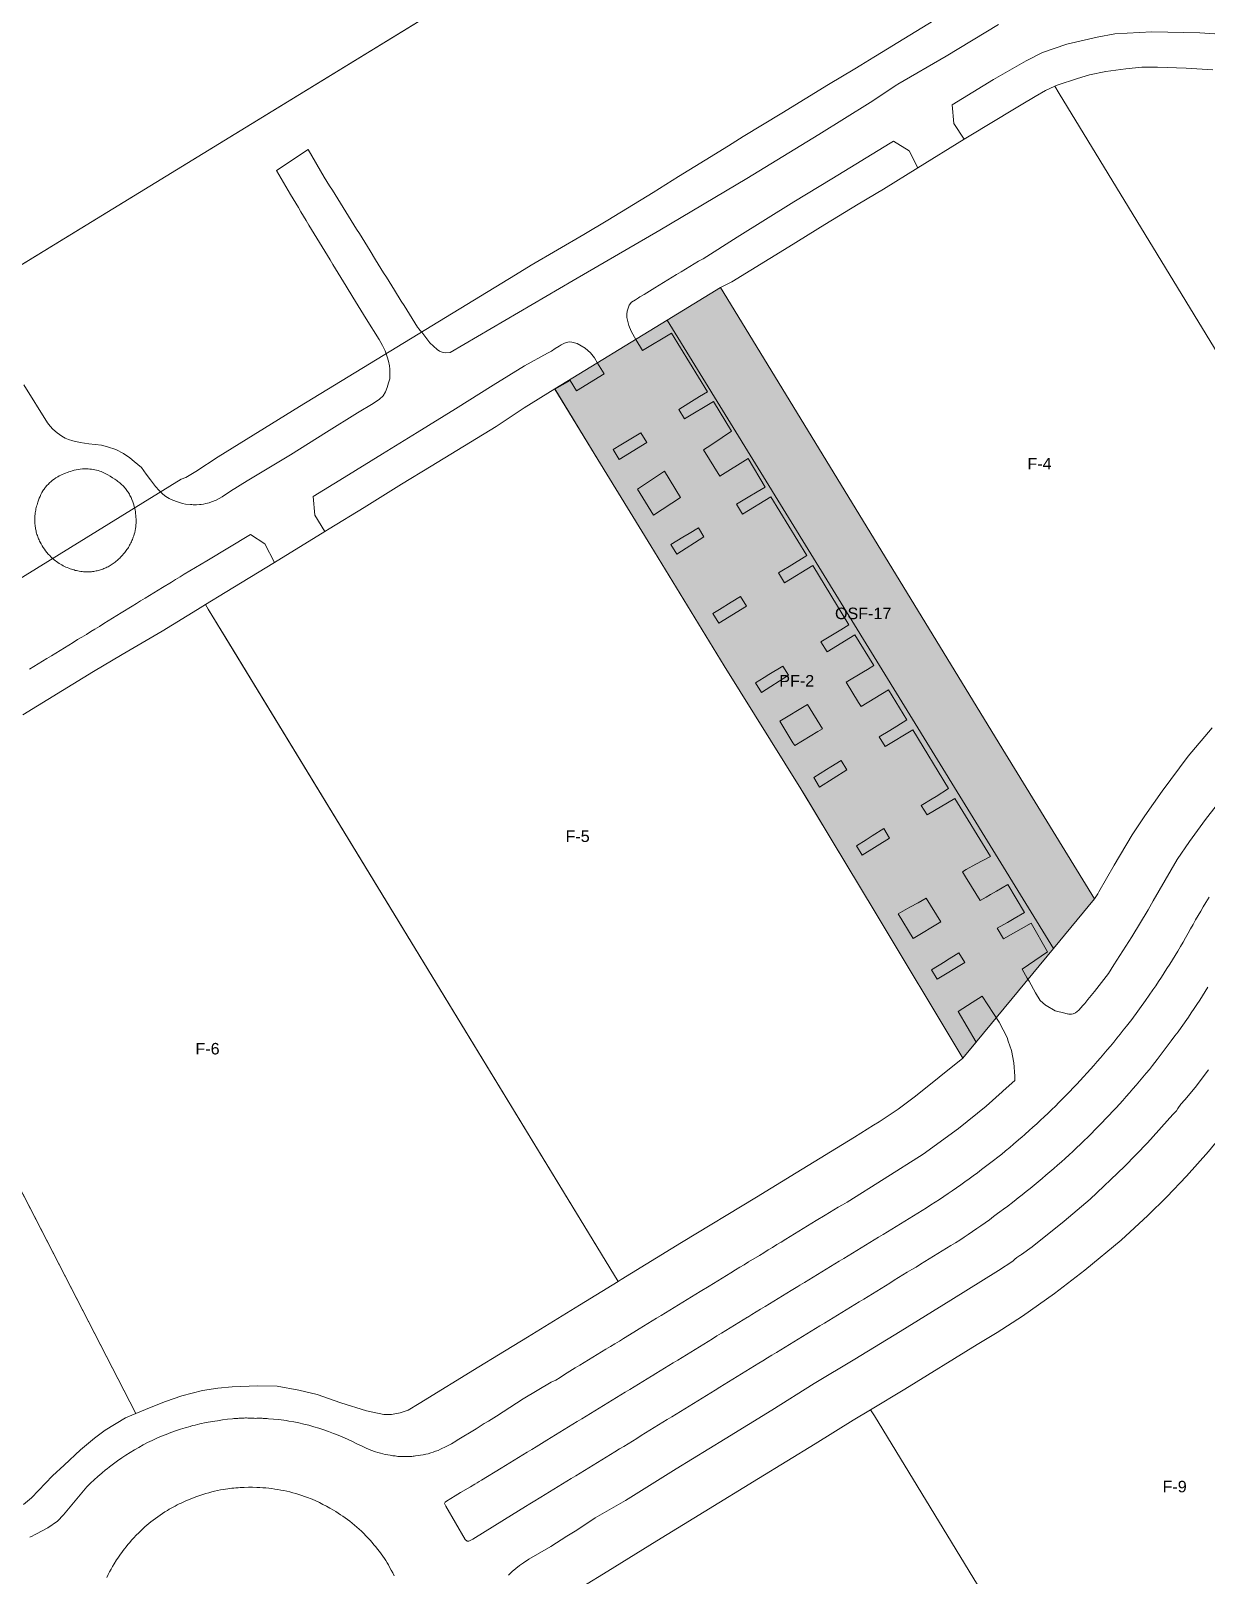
# Model space of a CAD drawing. Header units: metres. Extents: x 662613 to 666742, y 2728069 to 2732733.
# Drawn here: x 663590.2 to 663773.8, y 2729297.8 to 2729539.2 of the extents above; entities that cross this region are included whole.
import ezdxf
from ezdxf.enums import TextEntityAlignment as Align

# ---------------------------------------------------------------- set-up
doc = ezdxf.new("R2010")
doc.units = ezdxf.units.M
doc.header["$MEASUREMENT"] = 0
for name, color, linetype, lineweight in [('DQ_PLOT_ID', 252, 'Continuous', 18), ('Xref_DQ_MasterPlan_2024$0$DQ_PLOTS', 252, 'Continuous', 15), ('Xref_DQ_MasterPlan_2024$0$DQ_ROADS', 8, 'Continuous', 13)]:
    doc.layers.add(name, color=color, linetype=linetype, lineweight=lineweight)
doc.layers.add('Open area$0$INTENSIVE LANDSCAPING AND PLAZAS', color=7, linetype='Continuous', true_color=0xecf9e2)
doc.layers.add('Open area$0$PUBLIC PARKING', color=254, linetype='Continuous')
doc.styles.add('DQ_Plot_ID', font='arial.ttf')

# ---------------------------------------------------------------- blocks, each defined once
blk = doc.blocks.new('Xref_DQ_MasterPlan_2024$0$DQ_Roads_')
at = {"layer": 'Xref_DQ_MasterPlan_2024$0$DQ_ROADS'}
for points in [[(663589.0778, 2729483.8728), (663592.8094, 2729477.9561), (663593.227, 2729477.4172), (663593.6454, 2729476.9693), (663594.3028, 2729476.4119), (663595.0499, 2729475.8843), (663595.5479, 2729475.5758), (663596.1057, 2729475.3568), (663596.7731, 2729475.1179), (663597.8887, 2729474.8591), (663599.2357, 2729474.6791), (663600.2716, 2729474.5796), (663601.2478, 2729474.4502), (663602.1741, 2729474.2213), (663603.4626, 2729473.7604), (663604.6779, 2729473.1334), (663605.654, 2729472.4964), (663606.3617, 2729471.9265), (663607.4674, 2729470.951), (663608.2264, 2729469.9424), (663608.8739, 2729469.0466), (663609.6807, 2729467.9915), (663610.2604, 2729467.3609), (663610.8281, 2729466.7836), (663611.3063, 2729466.4452), (663611.7943, 2729466.1068), (663612.4119, 2729465.848), (663613.1291, 2729465.5793), (663613.8861, 2729465.3603), (663614.364, 2729465.2605), (663615.1627, 2729465.1882), (663615.3622, 2729465.1723), (663615.5611, 2729465.1491), (663615.7612, 2729465.1398), (663616.0102, 2729465.1314), (663616.0995, 2729465.1346), (663616.5389, 2729465.171), (663616.8269, 2729465.2027), (663617.1929, 2729465.2612), (663617.5431, 2729465.3489), (663618.0831, 2729465.4695), (663618.4452, 2729465.6092), (663619.1376, 2729465.8694), (663619.6267, 2729466.1424), (663620.0851, 2729466.404), (663621.4191, 2729467.2818), (663623.9909, 2729468.8618), (663630.7744, 2729472.9486), (663636.3856, 2729476.4722), (663641.2339, 2729479.5043), (663643.6937, 2729480.9487), (663644.6829, 2729481.6651), (663645.2284, 2729482.184), (663645.6095, 2729482.8007), (663645.8727, 2729483.4989), (663646.1091, 2729484.1814), (663646.2724, 2729484.8252), (663646.3084, 2729485.5178), (663646.2811, 2729486.3158), (663646.2539, 2729486.8599), (663646.0724, 2729487.6126), (663645.8995, 2729488.2594), (663645.5547, 2729489.2297), (663645.1281, 2729490.0277), (663644.6439, 2729490.9529), (663642.5786, 2729494.1913), (663642.1627, 2729494.8731), (663641.7489, 2729495.5579), (663641.3344, 2729496.2425), (663640.9215, 2729496.9259), (663640.5064, 2729497.6121), (663639.4794, 2729499.2987), (663638.6429, 2729500.6727), (663638.2289, 2729501.356), (663637.8131, 2729502.0403), (663637.3976, 2729502.7239), (663636.982, 2729503.4072), (663636.5656, 2729504.0911), (663636.1509, 2729504.7747), (663635.733, 2729505.4589), (663635.3196, 2729506.1415), (663634.9035, 2729506.8242), (663634.4855, 2729507.5094), (663634.0723, 2729508.191), (663633.657, 2729508.876), (663633.2414, 2729509.56), (663632.8252, 2729510.244), (663632.4122, 2729510.9261), (663632.0004, 2729511.6102), (663631.583, 2729512.2959), (663631.1645, 2729512.9808), (663630.7471, 2729513.6622), (663628.5788, 2729517.4209), (663633.5545, 2729520.6779), (663636.0411, 2729516.3676), (663636.4621, 2729515.6895), (663636.8866, 2729515.0091), (663637.3098, 2729514.3306), (663637.7327, 2729513.6512), (663638.1542, 2729512.9704), (663638.5762, 2729512.2917), (663638.9981, 2729511.6122), (663639.419, 2729510.9335), (663639.8429, 2729510.2548), (663640.2664, 2729509.5744), (663640.6899, 2729508.8952), (663641.1115, 2729508.217), (663641.5353, 2729507.5371), (663641.9581, 2729506.8567), (663642.3792, 2729506.1775), (663642.8007, 2729505.4981), (663643.2229, 2729504.8183), (663644.0674, 2729503.4573), (663644.4914, 2729502.7798), (663644.9105, 2729502.0996), (663645.3307, 2729501.419), (663645.7533, 2729500.7397), (663646.1766, 2729500.0608), (663646.5992, 2729499.3785), (663647.0396, 2729498.6715), (663648.0914, 2729496.9748), (663648.5141, 2729496.2943), (663648.937, 2729495.6134), (663649.36, 2729494.935), (663649.7822, 2729494.255), (663650.2013, 2729493.5752), (663650.6272, 2729492.8992), (663650.8657, 2729492.5784), (663650.9967, 2729492.4274), (663651.1278, 2729492.2765), (663651.1929, 2729492.2045), (663651.27, 2729492.1354), (663652.5645, 2729490.4669), (663653.6818, 2729489.4378), (663654.0365, 2729489.1684), (663654.48, 2729489.0115), (663655.0174, 2729488.8958), (663655.7135, 2729488.9584), (663674.9676, 2729500.1903), (663688.4592, 2729508.0577), (663702.0589, 2729516.1595), (663713.3044, 2729523.0262), (663721.338, 2729528.0374), (663725.5135, 2729530.8125), (663725.6751, 2729530.9003), (663725.6899, 2729530.9083), (663733.2186, 2729535.2673), (663741.4289, 2729540.2421)], [(663786.1096, 2729538.0358), (663772.876, 2729538.9286), (663765.3613, 2729539.0737), (663759.5789, 2729538.7681), (663756.8094, 2729538.2621), (663752.0658, 2729537.1382), (663748.2837, 2729535.8565), (663745.7337, 2729534.5353), (663740.6343, 2729531.6169), (663734.1668, 2729527.6417), (663734.4252, 2729524.7347), (663736.0187, 2729522.2732), (663728.8151, 2729517.8101), (663727.4208, 2729520.4552), (663724.9902, 2729521.9725), (663724.461, 2729521.6443), (663715.3827, 2729516.1075), (663709.4302, 2729512.5192), (663700.585, 2729506.9969), (663695.2315, 2729503.6097), (663694.5371, 2729503.2187), (663693.8472, 2729502.8136), (663693.1609, 2729502.4025), (663692.475, 2729501.9917), (663691.7933, 2729501.5752), (663691.1107, 2729501.1583), (663690.4282, 2729500.738), (663689.7475, 2729500.3188), (663689.0634, 2729499.9005), (663688.3846, 2729499.4827), (663687.7094, 2729499.0739), (663686.0177, 2729498.0355), (663685.3345, 2729497.6223), (663685.1704, 2729497.5109), (663685.0063, 2729497.3996), (663684.6608, 2729497.1996), (663684.0327, 2729496.8236), (663683.6858, 2729496.3359), (663683.396, 2729495.4208), (663683.3285, 2729494.9643), (663683.3194, 2729494.4233), (663683.6487, 2729493.1829), (663683.9848, 2729492.2573), (663684.5178, 2729491.3219), (663684.7519, 2729490.9561), (663685.7842, 2729489.2732), (663690.3258, 2729491.9762), (663695.9101, 2729482.809), (663694.7064, 2729482.0678), (663693.0193, 2729481.029), (663691.4385, 2729480.0556), (663692.3519, 2729478.5666), (663696.8494, 2729481.267), (663699.6724, 2729476.6326), (663698.2198, 2729475.6579), (663696.4472, 2729474.4684), (663695.327, 2729473.7167), (663697.8541, 2729469.597), (663702.2657, 2729472.3755), (663704.9211, 2729467.9074), (663703.671, 2729467.1557), (663702.2886, 2729466.3244), (663700.4671, 2729465.2291), (663701.4089, 2729463.6937), (663705.8234, 2729466.3892), (663711.4409, 2729457.1882), (663708.6769, 2729455.4955), (663707.7991, 2729454.9579), (663707.0422, 2729454.4943), (663707.9826, 2729452.9612), (663712.3748, 2729455.6551), (663718.0303, 2729446.3847), (663716.7696, 2729445.6106), (663715.7204, 2729444.9664), (663713.6682, 2729443.7063), (663714.616, 2729442.1612), (663718.9815, 2729444.8233), (663721.9242, 2729440.0001), (663720.9132, 2729439.3951), (663720.3293, 2729439.0457), (663717.5977, 2729437.4112), (663719.5129, 2729434.2391), (663719.9254, 2729433.6166), (663724.2415, 2729436.2225), (663727.0906, 2729431.5042), (663725.4954, 2729430.5313), (663724.4029, 2729429.8651), (663722.7666, 2729428.8672), (663723.7097, 2729427.3297), (663728.0329, 2729429.9573), (663733.6154, 2729420.775), (663731.6532, 2729419.5599), (663731.0467, 2729419.1843), (663729.3425, 2729418.1289), (663730.2512, 2729416.6476), (663734.5624, 2729419.2205), (663740.1522, 2729410.1803), (663737.869, 2729408.9542), (663736.3553, 2729408.1168), (663735.7818, 2729407.7676), (663736.2642, 2729406.9814), (663737.178, 2729405.4916), (663738.5232, 2729403.2987), (663739.4657, 2729403.8172), (663740.1722, 2729404.2071), (663741.1101, 2729404.7279), (663742.842, 2729405.7647), (663745.4866, 2729401.4232), (663743.8585, 2729400.4784), (663742.7873, 2729399.8567), (663741.1997, 2729398.9354), (663742.204, 2729397.2983), (663746.5116, 2729399.7406), (663749.0605, 2729395.2662), (663746.0816, 2729393.2117), (663745.1218, 2729392.5417), (663745.9105, 2729391.1486), (663746.1775, 2729390.6768), (663747.2081, 2729388.8565), (663747.9317, 2729387.6538), (663748.7619, 2729386.9039), (663748.8666, 2729386.8432), (663750.2467, 2729386.0422), (663751.7449, 2729385.6777), (663751.8494, 2729385.633), (663752.124, 2729385.5614), (663752.1913, 2729385.5512), (663752.3986, 2729385.5196), (663752.7866, 2729385.5137), (663753.0851, 2729385.5614), (663753.4194, 2729385.7106), (663753.9704, 2729386.1174), (663754.2837, 2729386.4881), (663754.5833, 2729386.8505), (663754.8936, 2729387.1906), (663755.365, 2729387.7874), (663755.6111, 2729388.0991), (663756.4303, 2729389.0436), (663758.5775, 2729391.8572), (663759.4408, 2729393.238), (663762.2616, 2729397.5882), (663764.7818, 2729401.836), (663765.5712, 2729403.2414), (663769.3306, 2729409.6985), (663771.2725, 2729412.4906), (663773.7471, 2729415.9268), (663777.0763, 2729420.1977)], [(663590.04, 2729303.7519), (663590.3941, 2729303.917), (663590.7493, 2729304.0925), (663591.0916, 2729304.2921), (663591.9733, 2729304.7504), (663592.8417, 2729305.2334), (663594.3816, 2729306.2322), (663595.3176, 2729307.2676), (663598.9608, 2729311.6033), (663599.5456, 2729312.1823), (663600.1116, 2729312.7201), (663600.6924, 2729313.2499), (663601.2823, 2729313.7642), (663601.881, 2729314.2671), (663602.1067, 2729314.4477), (663602.4903, 2729314.7547), (663603.1137, 2729315.2309), (663603.7477, 2729315.6896), (663604.3931, 2729316.1332), (663605.043, 2729316.5618), (663605.7062, 2729316.9818), (663606.3825, 2729317.392), (663607.0635, 2729317.7914), (663607.753, 2729318.1638), (663608.4501, 2729318.5343), (663609.162, 2729318.8743), (663609.8785, 2729319.2026), (663610.5978, 2729319.5162), (663611.3334, 2729319.8188), (663612.0671, 2729320.096), (663612.8152, 2729320.3629), (663613.5649, 2729320.616), (663614.3239, 2729320.854), (663615.0856, 2729321.0747), (663615.4645, 2729321.1909), (663615.8507, 2729321.2804), (663616.2356, 2729321.3768), (663616.6264, 2729321.4463), (663617.597, 2729321.6511), (663618.5729, 2729321.8287), (663618.9633, 2729321.908), (663619.3582, 2729321.9599), (663620.1457, 2729322.0703), (663620.9343, 2729322.1874), (663621.728, 2729322.2559), (663621.9255, 2729322.2894), (663622.1248, 2729322.309), (663622.325, 2729322.315), (663622.5251, 2729322.307), (663622.7229, 2729322.3372), (663622.9222, 2729322.3535), (663623.1223, 2729322.356), (663623.322, 2729322.3446), (663623.5208, 2729322.3706), (663623.7208, 2729322.3826), (663623.9212, 2729322.3809), (663624.121, 2729322.3652), (663624.3202, 2729322.3421), (663624.5205, 2729322.3329), (663624.721, 2729322.3375), (663624.9207, 2729322.356), (663625.1201, 2729322.3349), (663625.3204, 2729322.3277), (663625.5208, 2729322.3343), (663625.7203, 2729322.3549), (663625.9208, 2729322.3669), (663626.1217, 2729322.3649), (663626.3219, 2729322.349), (663626.5206, 2729322.3192), (663626.7213, 2729322.3265), (663626.9221, 2729322.3198), (663627.1219, 2729322.2992), (663627.3198, 2729322.2648), (663628.1166, 2729322.1967), (663628.9144, 2729322.1211), (663629.3146, 2729322.0881), (663629.7115, 2729322.0272), (663630.1107, 2729321.9815), (663630.5058, 2729321.9082), (663631.2971, 2729321.7718), (663632.0835, 2729321.6135), (663632.867, 2729321.4372), (663633.6468, 2729321.2408), (663634.4211, 2729321.0169), (663635.1918, 2729320.7777), (663635.956, 2729320.5288), (663636.7145, 2729320.259), (663637.4754, 2729319.9815), (663638.2194, 2729319.6931), (663638.9647, 2729319.3798), (663639.7042, 2729319.0492), (663640.4377, 2729318.7104), (663641.157, 2729318.3517), (663641.8868, 2729318.0054), (663642.6093, 2729317.6643), (663643.3342, 2729317.3525), (663644.0606, 2729317.086), (663644.4358, 2729316.9645), (663644.8185, 2729316.8691), (663645.1967, 2729316.7676), (663645.5809, 2729316.6927), (663645.9617, 2729316.607), (663646.3475, 2729316.548), (663646.7386, 2729316.4811), (663647.1333, 2729316.4411), (663647.3296, 2729316.4056), (663647.5279, 2729316.3838), (663647.7272, 2729316.3758), (663647.9266, 2729316.3816), (663648.1241, 2729316.3548), (663648.323, 2729316.3419), (663648.5223, 2729316.3427), (663648.7211, 2729316.3573), (663648.9207, 2729316.3441), (663649.1207, 2729316.3448), (663649.3202, 2729316.3592), (663649.5182, 2729316.3876), (663649.7198, 2729316.3825), (663649.9213, 2729316.3915), (663650.1218, 2729316.4141), (663650.3201, 2729316.4506), (663650.7183, 2729316.4933), (663651.1126, 2729316.5635), (663651.5107, 2729316.6256), (663651.9035, 2729316.7151), (663652.2976, 2729316.8032), (663652.6846, 2729316.9184), (663653.0749, 2729317.0366), (663653.4562, 2729317.1815), (663653.8358, 2729317.3223), (663654.2046, 2729317.4891), (663655.0714, 2729317.9092), (663655.9256, 2729318.3545), (663656.6286, 2729318.7765), (663656.7935, 2729318.8945), (663659.7841, 2729320.7087), (663660.4152, 2729321.1054), (663661.0245, 2729321.5335), (663661.7107, 2729321.876), (663662.9642, 2729322.682), (663667.1314, 2729325.3816), (663671.5153, 2729327.9716), (663672.2248, 2729328.2968), (663672.9209, 2729328.7107), (663673.6009, 2729329.1777), (663675.2591, 2729330.2344), (663675.976, 2729330.638), (663676.6377, 2729331.0753), (663677.3148, 2729331.4788), (663678.003, 2729331.8969), (663679.3953, 2729332.7175), (663680.0596, 2729333.1405), (663680.7563, 2729333.5589), (663681.4285, 2729333.9812), (663682.1584, 2729334.4035), (663682.8086, 2729334.8261), (663684.4277, 2729335.8076), (663685.2537, 2729336.3344), (663685.9175, 2729336.7253), (663686.6037, 2729337.1511), (663687.2994, 2729337.5576), (663687.9794, 2729338.0005), (663688.6819, 2729338.4052), (663689.3486, 2729338.8249), (663690.0245, 2729339.2585), (663691.4131, 2729340.0759), (663692.0984, 2729340.4939), (663692.7622, 2729340.9267), (663693.4489, 2729341.3442), (663694.1258, 2729341.76), (663694.8094, 2729342.1797), (663696.1797, 2729343.0024), (663696.8668, 2729343.4295), (663697.5507, 2729343.835), (663698.2307, 2729344.2628), (663698.914, 2729344.679), (663699.6029, 2729345.0975), (663700.2874, 2729345.5187), (663700.9715, 2729345.9397), (663701.6511, 2729346.3471), (663702.3456, 2729346.7845), (663704.0575, 2729347.8094), (663704.7318, 2729348.225), (663705.4188, 2729348.6528), (663706.0968, 2729349.057), (663706.7831, 2729349.4869), (663707.4554, 2729349.8901), (663708.1534, 2729350.3295), (663708.8301, 2729350.7316), (663709.5082, 2729351.1579), (663710.1992, 2729351.5633), (663710.8921, 2729351.9841), (663711.5649, 2729352.3998), (663712.2488, 2729352.831), (663712.9298, 2729353.2293), (663714.2941, 2729354.0689), (663714.991, 2729354.4874), (663715.6753, 2729354.9), (663716.3623, 2729355.3263), (663717.0449, 2729355.7268), (663717.733, 2729356.1446), (663723.5594, 2729359.7859), (663729.6287, 2729363.6277), (663735.1743, 2729367.6151), (663739.4765, 2729371.1359), (663741.9695, 2729373.3757), (663742.1322, 2729373.5196), (663743.9803, 2729375.1549), (663743.9721, 2729375.8392), (663743.7857, 2729377.9057), (663743.4394, 2729379.8198), (663742.9306, 2729381.3104), (663742.7373, 2729381.8767), (663741.5281, 2729384.2493), (663738.8272, 2729388.3163), (663737.3028, 2729387.352), (663735.0768, 2729385.9439), (663737.9385, 2729381.1309), (663735.8436, 2729378.6351), (663722.15, 2729401.4416), (663710.529, 2729420.7574), (663698.5254, 2729439.9755), (663687.0828, 2729458.7203), (663678.7907, 2729472.2224), (663672.0879, 2729483.2351), (663674.4775, 2729484.5843), (663675.4652, 2729482.974), (663679.7628, 2729485.6102), (663678.7539, 2729487.2548), (663678.2617, 2729488.1246), (663677.6389, 2729488.892), (663676.8171, 2729489.633), (663675.5571, 2729490.3542), (663675.1618, 2729490.4678), (663674.7327, 2729490.5706), (663674.428, 2729490.5923), (663674.1061, 2729490.5557), (663673.9258, 2729490.5139), (663673.7522, 2729490.4651), (663673.5718, 2729490.3885), (663673.3978, 2729490.3073), (663673.0841, 2729490.1361), (663672.7326, 2729489.9346), (663672.1309, 2729489.5666), (663671.5561, 2729489.1363), (663670.9177, 2729488.8325), (663667.3171, 2729486.848), (663662.4598, 2729483.8143), (663656.5477, 2729480.1465), (663650.579, 2729476.4576), (663645.1234, 2729473.1015), (663639.1459, 2729469.4156), (663634.3264, 2729466.4228), (663634.5612, 2729463.5354), (663636.1607, 2729460.9667), (663628.2815, 2729456.1294), (663626.7688, 2729459.0384), (663624.5314, 2729460.4886), (663617.7157, 2729456.3855), (663614.1645, 2729454.3011), (663613.5118, 2729453.9006), (663612.8163, 2729453.4604), (663612.1703, 2729453.0538), (663610.7889, 2729452.1913), (663610.1001, 2729451.786), (663609.4114, 2729451.3739), (663608.0451, 2729450.532), (663607.3578, 2729450.1291), (663606.6924, 2729449.7021), (663606.0192, 2729449.2822), (663604.3259, 2729448.2565), (663602.9565, 2729447.4262), (663602.2701, 2729446.9941), (663601.6159, 2729446.5964), (663600.921, 2729446.1381), (663600.2225, 2729445.7114), (663599.5499, 2729445.3146), (663598.8775, 2729444.8847), (663598.1757, 2729444.4514), (663597.5019, 2729444.0593), (663596.8118, 2729443.6263), (663596.1404, 2729443.2199), (663595.4555, 2729442.795), (663594.7775, 2729442.3739), (663594.0803, 2729441.9497), (663593.4037, 2729441.5462), (663592.7122, 2729441.1289), (663592.0266, 2729440.713), (663591.3647, 2729440.2861), (663589.9925, 2729439.4304)], [(663774.336, 2729403.8231), (663773.818, 2729402.9841), (663773.4039, 2729402.3005), (663772.9996, 2729401.616), (663772.6001, 2729400.9303), (663772.2079, 2729400.2407), (663771.8139, 2729399.5462), (663771.4245, 2729398.8518), (663771.0358, 2729398.1558), (663770.643, 2729397.4583), (663770.2419, 2729396.7625), (663769.8325, 2729396.0673), (663769.4194, 2729395.3785), (663769.0047, 2729394.6931), (663768.5812, 2729394.0085), (663768.1534, 2729393.327), (663767.7252, 2729392.6508), (663767.2902, 2729391.9744), (663766.8526, 2729391.2992), (663766.4072, 2729390.6299), (663765.9644, 2729389.9641), (663765.5128, 2729389.2968), (663764.3906, 2729387.6427), (663762.2524, 2729384.7013), (663761.3813, 2729383.6133), (663760.8926, 2729382.9838), (663760.4009, 2729382.3639), (663759.9076, 2729381.7406), (663759.4031, 2729381.1275), (663758.898, 2729380.5165), (663758.385, 2729379.9096), (663757.869, 2729379.3035), (663757.3494, 2729378.7007), (663756.8267, 2729378.1037), (663756.2985, 2729377.5058), (663755.7692, 2729376.9118), (663755.241, 2729376.3233), (663754.7055, 2729375.7368), (663754.1643, 2729375.1547), (663753.6218, 2729374.5689), (663753.0731, 2729373.9963), (663752.5263, 2729373.4192), (663751.9727, 2729372.8533), (663751.4155, 2729372.2815), (663750.8545, 2729371.7191), (663750.2904, 2729371.15), (663749.7175, 2729370.5838), (663749.1475, 2729370.0293), (663748.5637, 2729369.4668), (663747.9742, 2729368.9227), (663747.3785, 2729368.381), (663746.7859, 2729367.8436), (663746.1863, 2729367.3103), (663745.5786, 2729366.7708), (663744.9769, 2729366.2409), (663744.9047, 2729366.179), (663743.7631, 2729365.1994), (663743.1524, 2729364.6892), (663742.525, 2729364.1624), (663742.4727, 2729364.1184), (663741.9079, 2729363.6437), (663741.2811, 2729363.1551), (663740.6462, 2729362.6598), (663740.0069, 2729362.1662), (663739.3709, 2729361.6828), (663738.7311, 2729361.2059), (663738.0984, 2729360.7309), (663737.4578, 2729360.2436), (663736.8085, 2729359.7702), (663736.1564, 2729359.2973), (663735.5049, 2729358.8329), (663734.8446, 2729358.3682), (663734.1893, 2729357.9104), (663733.5193, 2729357.473), (663732.8609, 2729357.0021), (663732.1899, 2729356.5572), (663730.8461, 2729355.6893), (663730.1715, 2729355.2538), (663729.4953, 2729354.8216), (663728.8162, 2729354.3952), (663728.1322, 2729353.9736), (663727.4543, 2729353.5496), (663726.7718, 2729353.1336), (663726.09, 2729352.7147), (663725.4067, 2729352.299), (663724.7251, 2729351.8829), (663724.0408, 2729351.4654), (663723.3576, 2729351.0516), (663722.6741, 2729350.6347), (663721.9919, 2729350.2195), (663721.3052, 2729349.8005), (663720.627, 2729349.3864), (663719.9449, 2729348.9648), (663719.2616, 2729348.5497), (663718.5804, 2729348.1292), (663717.8977, 2729347.7111), (663717.2113, 2729347.2903), (663716.53, 2729346.8793), (663715.8428, 2729346.4629), (663715.1639, 2729346.0456), (663713.7973, 2729345.2143), (663713.1135, 2729344.7962), (663712.4319, 2729344.3794), (663711.7501, 2729343.9624), (663711.0686, 2729343.5469), (663710.3842, 2729343.1272), (663710.0578, 2729342.9264), (663709.0225, 2729342.2896), (663708.3382, 2729341.8711), (663707.6534, 2729341.4523), (663706.9702, 2729341.0371), (663706.2866, 2729340.6244), (663705.6049, 2729340.2088), (663704.9222, 2729339.7947), (663704.2361, 2729339.3768), (663703.5538, 2729338.9613), (663702.8706, 2729338.5441), (663702.256, 2729338.1692), (663702.1873, 2729338.1273), (663701.5086, 2729337.7123), (663700.8228, 2729337.2947), (663700.1411, 2729336.8749), (663699.4601, 2729336.4568), (663698.7786, 2729336.0398), (663698.0951, 2729335.62), (663697.4149, 2729335.2006), (663696.7313, 2729334.7816), (663696.0539, 2729334.3644), (663695.3668, 2729333.9451), (663694.6858, 2729333.5292), (663694.0034, 2729333.109), (663693.3203, 2729332.6928), (663692.6401, 2729332.2737), (663691.9573, 2729331.858), (663691.2755, 2729331.4398), (663690.5923, 2729331.0216), (663689.9111, 2729330.6048), (663689.2307, 2729330.1848), (663688.5494, 2729329.7664), (663687.8672, 2729329.3473), (663687.2931, 2729328.9966), (663687.1822, 2729328.9288), (663686.5012, 2729328.5124), (663685.8176, 2729328.094), (663685.1329, 2729327.6762), (663684.4545, 2729327.2584), (663683.7732, 2729326.8436), (663683.0897, 2729326.4229), (663682.4085, 2729326.0025), (663681.7272, 2729325.5838), (663681.0442, 2729325.1674), (663680.3634, 2729324.7517), (663679.6807, 2729324.3318), (663678.9996, 2729323.914), (663678.3181, 2729323.4961), (663677.637, 2729323.0784), (663676.9536, 2729322.6582), (663676.2724, 2729322.2387), (663675.5926, 2729321.8224), (663674.9076, 2729321.4024), (663674.2291, 2729320.984), (663673.549, 2729320.5651), (663672.8653, 2729320.1463), (663672.1848, 2729319.7267), (663671.5028, 2729319.3097), (663670.821, 2729318.8914), (663669.9813, 2729318.375), (663669.1427, 2729317.8598), (663668.4619, 2729317.4432), (663667.7803, 2729317.0252), (663667.0997, 2729316.6129), (663666.4157, 2729316.1967), (663665.7299, 2729315.7779), (663665.05, 2729315.3674), (663664.3635, 2729314.9543), (663663.6787, 2729314.549), (663660.6011, 2729312.6768), (663660.261, 2729312.4675), (663659.9185, 2729312.2587), (663659.576, 2729312.05), (663658.8894, 2729311.6374), (663657.3631, 2729310.7115), (663656.512, 2729310.1969), (663655.8282, 2729309.7813), (663655.1474, 2729309.3663), (663654.9367, 2729309.2071), (663654.8587, 2729309.0157), (663655.0268, 2729308.5901), (663658.0715, 2729303.3971), (663658.4035, 2729303.1176), (663658.6155, 2729303.111), (663659.2506, 2729303.4626), (663664.2225, 2729306.5177), (663667.4963, 2729308.5473), (663668.1802, 2729308.9696), (663668.6779, 2729309.2768), (663669.876, 2729310.0161), (663670.5559, 2729310.4337), (663671.239, 2729310.8491), (663671.9212, 2729311.2704), (663672.604, 2729311.6889), (663673.2881, 2729312.103), (663673.9675, 2729312.5142), (663674.6509, 2729312.9319), (663675.3342, 2729313.35), (663676.0195, 2729313.7682), (663676.6997, 2729314.1817), (663677.3808, 2729314.5986), (663678.0633, 2729315.0157), (663678.7458, 2729315.439), (663679.427, 2729315.8577), (663680.1104, 2729316.2751), (663680.7887, 2729316.697), (663681.4731, 2729317.1149), (663682.1571, 2729317.5365), (663682.8342, 2729317.9497), (663683.5183, 2729318.3665), (663684.2014, 2729318.7826), (663684.8828, 2729319.2016), (663685.5685, 2729319.6227), (663686.2463, 2729320.0417), (663686.9176, 2729320.4552), (663687.6141, 2729320.8836), (663688.2947, 2729321.3019), (663688.9736, 2729321.7206), (663689.6547, 2729322.1443), (663690.3362, 2729322.5632), (663691.0221, 2729322.9782), (663691.701, 2729323.3921), (663692.375, 2729323.8128), (663693.0684, 2729324.243), (663693.7436, 2729324.6621), (663694.4185, 2729325.0811), (663695.1064, 2729325.4999), (663695.786, 2729325.9171), (663696.4654, 2729326.3315), (663697.1484, 2729326.754), (663697.8351, 2729327.1752), (663698.5159, 2729327.5966), (663699.1911, 2729328.0152), (663699.8751, 2729328.4339), (663700.5586, 2729328.8528), (663701.2378, 2729329.2696), (663701.9209, 2729329.6885), (663702.6037, 2729330.1086), (663703.2825, 2729330.5257), (663703.9639, 2729330.9442), (663704.5929, 2729331.3307), (663705.3265, 2729331.7807), (663706.0079, 2729332.2002), (663706.6918, 2729332.6191), (663707.3736, 2729333.0377), (663708.0546, 2729333.4535), (663708.7394, 2729333.8685), (663709.4142, 2729334.287), (663710.1009, 2729334.7091), (663710.783, 2729335.1294), (663711.465, 2729335.5492), (663712.1461, 2729335.9645), (663712.8282, 2729336.3798), (663713.5118, 2729336.7976), (663714.1917, 2729337.2166), (663714.8728, 2729337.6365), (663715.5605, 2729338.0542), (663716.2395, 2729338.4662), (663716.9226, 2729338.883), (663717.6066, 2729339.302), (663718.9717, 2729340.1379), (663719.6583, 2729340.5516), (663720.3361, 2729340.9721), (663721.0204, 2729341.3844), (663721.7024, 2729341.8026), (663722.3814, 2729342.2271), (663723.0667, 2729342.6451), (663723.7468, 2729343.0666), (663724.4362, 2729343.4784), (663725.1108, 2729343.9017), (663725.7901, 2729344.3182), (663726.4755, 2729344.7382), (663727.1565, 2729345.1556), (663727.8402, 2729345.5736), (663728.5214, 2729345.9849), (663729.2059, 2729346.4061), (663729.8887, 2729346.8232), (663730.5696, 2729347.2403), (663731.248, 2729347.6667), (663731.9366, 2729348.0779), (663732.6137, 2729348.4948), (663733.2986, 2729348.9088), (663733.9793, 2729349.3288), (663734.663, 2729349.7539), (663735.3416, 2729350.1837), (663736.0171, 2729350.63), (663736.6809, 2729351.0776), (663737.3466, 2729351.5347), (663738.0079, 2729351.9857), (663738.6693, 2729352.4402), (663739.3246, 2729352.9026), (663739.9825, 2729353.3753), (663740.6222, 2729353.8544), (663741.274, 2729354.3355), (663742.5664, 2729355.2948), (663742.6439, 2729355.3535), (663743.8295, 2729356.2748), (663744.4703, 2729356.774), (663745.0956, 2729357.2693), (663745.7226, 2729357.7686), (663746.347, 2729358.2719), (663746.9744, 2729358.7778), (663747.5916, 2729359.2912), (663748.2065, 2729359.8101), (663748.8198, 2729360.3302), (663749.4317, 2729360.8526), (663750.0402, 2729361.3721), (663750.6432, 2729361.9031), (663751.2534, 2729362.4339), (663751.843, 2729362.9727), (663752.4444, 2729363.5255), (663753.034, 2729364.0646), (663753.6163, 2729364.6073), (663754.2072, 2729365.1713), (663754.781, 2729365.7429), (663755.3493, 2729366.2973), (663755.9164, 2729366.8578), (663756.4836, 2729367.4219), (663757.0477, 2729367.9835), (663757.5992, 2729368.5553), (663758.1425, 2729369.1239), (663758.6932, 2729369.6978), (663759.2331, 2729370.2801), (663759.78, 2729370.8586), (663760.3242, 2729371.4424), (663760.855, 2729372.0278), (663761.3774, 2729372.6207), (663761.8945, 2729373.2191), (663762.4074, 2729373.8186), (663762.9292, 2729374.4262), (663763.441, 2729375.0405), (663763.9606, 2729375.6491), (663764.4801, 2729376.2657), (663764.9862, 2729376.8796), (663765.4805, 2729377.501), (663766.1989, 2729378.437), (663768.3856, 2729381.3375), (663768.3977, 2729381.3232), (663768.984, 2729382.1072), (663769.4552, 2729382.7524), (663769.9269, 2729383.4226), (663771.069, 2729385.052), (663771.5202, 2729385.7094), (663771.9759, 2729386.3702), (663772.4187, 2729387.0337), (663772.8545, 2729387.6981), (663773.2835, 2729388.3674), (663773.7098, 2729389.0345), (663774.1316, 2729389.7101)], [(663774.2098, 2729376.8214), (663772.1452, 2729374.0335), (663770.5289, 2729372.1158), (663769.9064, 2729371.4255), (663769.4335, 2729370.741), (663769.2207, 2729370.3839), (663768.6253, 2729369.8014), (663764.6631, 2729365.4006), (663761.0959, 2729361.695), (663755.7049, 2729356.5958), (663751.6629, 2729353.1332), (663746.653, 2729349.1322), (663745.0196, 2729347.9258), (663744.8646, 2729347.8476), (663744.7154, 2729347.7589), (663744.5727, 2729347.66), (663744.2527, 2729347.4475), (663743.9483, 2729347.2133), (663743.6373, 2729346.9036), (663741.4281, 2729345.4574), (663733.9479, 2729340.7899), (663726.0277, 2729335.8838), (663718.9788, 2729331.5605), (663712.6235, 2729327.766), (663706.0077, 2729323.6168), (663698.7194, 2729319.1454), (663691.0193, 2729314.4208), (663683.0964, 2729309.4827), (663678.3951, 2729306.7608), (663675.5017, 2729304.8339), (663673.9466, 2729303.8978), (663671.4697, 2729302.2905), (663668.0309, 2729300.3084), (663667.177, 2729299.7543), (663666.5775, 2729299.3361), (663665.9872, 2729298.8792), (663665.4198, 2729298.3776), (663664.8264, 2729297.7948)], [(663646.9694, 2729297.7013), (663646.7409, 2729298.1576), (663646.5045, 2729298.6098), (663646.2593, 2729299.0573), (663646.0633, 2729299.402), (663645.8626, 2729299.7441), (663645.6562, 2729300.0827), (663645.4432, 2729300.4171), (663645.192, 2729300.7916), (663644.9319, 2729301.16), (663644.6634, 2729301.5227), (663644.3873, 2729301.8798), (663644.1043, 2729302.2316), (663643.8151, 2729302.5783), (663643.5204, 2729302.9202), (663643.2209, 2729303.2574), (663642.8907, 2729303.6179), (663642.5541, 2729303.9728), (663642.2109, 2729304.3216), (663641.8611, 2729304.6639), (663641.5047, 2729304.9992), (663641.1416, 2729305.3271), (663640.7718, 2729305.647), (663640.3952, 2729305.9585), (663640.0473, 2729306.2339), (663639.6937, 2729306.5021), (663639.3348, 2729306.7636), (663638.9711, 2729307.0185), (663638.6029, 2729307.2669), (663638.2306, 2729307.509), (663637.8545, 2729307.7451), (663637.4752, 2729307.9753), (663636.9371, 2729308.2887), (663636.3917, 2729308.5905), (663635.8393, 2729308.88), (663635.2801, 2729309.1565), (663634.7145, 2729309.4193), (663634.1426, 2729309.6676), (663633.8545, 2729309.7862), (663633.5649, 2729309.9008), (663633.2739, 2729310.0115), (663632.9815, 2729310.1181), (663632.526, 2729310.2756), (663632.0671, 2729310.424), (663631.6052, 2729310.5633), (663631.1405, 2729310.6936), (663630.6734, 2729310.8147), (663630.2041, 2729310.9266), (663629.7329, 2729311.0292), (663629.26, 2729311.1226), (663628.7928, 2729311.2052), (663628.3238, 2729311.2783), (663627.8532, 2729311.3422), (663627.3815, 2729311.3972), (663626.9087, 2729311.4433), (663626.4353, 2729311.481), (663625.9614, 2729311.5105), (663625.4874, 2729311.5318), (663624.8402, 2729311.5486), (663624.192, 2729311.5507), (663623.5436, 2729311.5376), (663623.2195, 2729311.5251), (663622.8956, 2729311.5085), (663622.5719, 2729311.4877), (663622.2487, 2729311.4628), (663621.9258, 2729311.4334), (663621.6035, 2729311.3997), (663621.2819, 2729311.3615), (663620.9609, 2729311.3187), (663620.6408, 2729311.2712), (663620.3215, 2729311.219), (663619.852, 2729311.1333), (663619.3843, 2729311.0377), (663618.9184, 2729310.9324), (663618.4546, 2729310.8178), (663617.993, 2729310.6944), (663617.5339, 2729310.5624), (663617.0774, 2729310.4222), (663616.6236, 2729310.2741), (663616.2923, 2729310.1605), (663615.9622, 2729310.0423), (663615.6335, 2729309.9197), (663615.3063, 2729309.7927), (663614.9808, 2729309.6612), (663614.6569, 2729309.5254), (663614.3349, 2729309.3851), (663614.0148, 2729309.2405), (663613.6967, 2729309.0915), (663613.3808, 2729308.9381), (663613.067, 2729308.7804), (663612.7556, 2729308.6184), (663612.4467, 2729308.4521), (663612.1403, 2729308.2815), (663611.8365, 2729308.1066), (663611.5354, 2729307.9275), (663611.1559, 2729307.6936), (663610.78, 2729307.4533), (663610.4083, 2729307.2065), (663610.041, 2729306.953), (663609.6786, 2729306.6927), (663609.3214, 2729306.4255), (663608.9697, 2729306.1513), (663608.624, 2729305.8699), (663608.321, 2729305.613), (663608.0227, 2729305.3507), (663607.7286, 2729305.0834), (663607.4387, 2729304.8119), (663607.0511, 2729304.4357), (663606.6715, 2729304.0514), (663606.2999, 2729303.6593), (663605.9364, 2729303.2598), (663605.6493, 2729302.9331), (663605.3673, 2729302.6019), (663605.0912, 2729302.2657), (663604.8217, 2729301.9244), (663604.6079, 2729301.643), (663604.3988, 2729301.358), (663604.1941, 2729301.0697), (663603.9937, 2729300.7784), (663603.7973, 2729300.4842), (663603.6048, 2729300.1875), (663603.2306, 2729299.5876), (663602.9805, 2729299.1697), (663602.7368, 2729298.7476), (663602.5002, 2729298.3214), (663602.2712, 2729297.891), (663602.0505, 2729297.4563)]]:
    blk.add_lwpolyline(points, dxfattribs=at)
for points in [[(663686.4407, 2729474.8719), (663685.5047, 2729476.3978), (663683.6922, 2729475.286), (663682.4065, 2729474.4972), (663681.2072, 2729473.7616), (663682.1426, 2729472.2365)], [(663606.2739, 2729460.2679), (663606.3572, 2729460.5471), (663606.4295, 2729460.8304), (663606.4911, 2729461.1174), (663606.5419, 2729461.4074), (663606.5821, 2729461.6999), (663606.6116, 2729461.9943), (663606.6307, 2729462.2901), (663606.6394, 2729462.5866), (663606.6378, 2729462.8834), (663606.6259, 2729463.1799), (663606.6038, 2729463.4754), (663606.5716, 2729463.7695), (663606.5294, 2729464.0615), (663606.4773, 2729464.3509), (663606.4153, 2729464.6372), (663606.3435, 2729464.9198), (663606.2415, 2729465.2676), (663606.1257, 2729465.6128), (663605.9955, 2729465.9536), (663605.9248, 2729466.1219), (663605.8504, 2729466.2885), (663605.7721, 2729466.4532), (663605.6899, 2729466.6158), (663605.6037, 2729466.7761), (663605.5135, 2729466.9338), (663605.4192, 2729467.0889), (663605.3207, 2729467.2411), (663605.218, 2729467.3901), (663605.1109, 2729467.5359), (663604.9857, 2729467.6943), (663604.8545, 2729467.8478), (663604.7178, 2729467.9966), (663604.5759, 2729468.1407), (663604.4292, 2729468.2806), (663604.2782, 2729468.4163), (663604.1232, 2729468.5481), (663603.9645, 2729468.6761), (663603.8028, 2729468.8006), (663603.6382, 2729468.9217), (663603.3022, 2729469.1548), (663602.9599, 2729469.3769), (663602.6144, 2729469.5896), (663602.2206, 2729469.8212), (663602.0206, 2729469.9325), (663601.8184, 2729470.0393), (663601.6136, 2729470.1405), (663601.4059, 2729470.2351), (663601.1951, 2729470.3219), (663600.981, 2729470.3998), (663600.7272, 2729470.48), (663600.4698, 2729470.5499), (663600.2095, 2729470.6098), (663599.9469, 2729470.6596), (663599.6824, 2729470.6994), (663599.4169, 2729470.7294), (663599.1508, 2729470.7496), (663598.8847, 2729470.7601), (663598.7255, 2729470.7612), (663598.5663, 2729470.7581), (663598.248, 2729470.7398), (663597.9303, 2729470.7064), (663597.6137, 2729470.6593), (663597.2988, 2729470.5998), (663596.9862, 2729470.5293), (663596.6763, 2729470.4492), (663596.3698, 2729470.3608), (663596.113, 2729470.2797), (663596.0117, 2729470.2449), (663595.8579, 2729470.1921), (663595.605, 2729470.0974), (663595.4929, 2729470.0517), (663595.3549, 2729469.9954), (663595.1084, 2729469.8856), (663594.8658, 2729469.7678), (663594.6279, 2729469.6415), (663594.3953, 2729469.5063), (663594.1252, 2729469.3357), (663593.8606, 2729469.1547), (663593.6027, 2729468.9632), (663593.3528, 2729468.7612), (663593.1124, 2729468.5485), (663592.8826, 2729468.3252), (663592.7722, 2729468.2096), (663592.6649, 2729468.0912), (663592.561, 2729467.9701), (663592.4605, 2729467.8464), (663592.3629, 2729467.7186), (663592.2692, 2729467.5878), (663592.1792, 2729467.4544), (663592.0928, 2729467.3183), (663591.9302, 2729467.0394), (663591.7806, 2729466.7524), (663591.6429, 2729466.459), (663591.5162, 2729466.1605), (663591.3996, 2729465.8586), (663591.2919, 2729465.5546), (663591.2248, 2729465.3495), (663591.162, 2729465.1423), (663591.1037, 2729464.9333), (663591.05, 2729464.7226), (663591.0013, 2729464.5105), (663590.9575, 2729464.2971), (663590.919, 2729464.0827), (663590.8858, 2729463.8674), (663590.8581, 2729463.6515), (663590.836, 2729463.435), (663590.8199, 2729463.2183), (663590.8097, 2729463.0016), (663590.8057, 2729462.785), (663590.8081, 2729462.5686), (663590.8169, 2729462.3529), (663590.8325, 2729462.1378), (663590.851, 2729461.9542), (663590.8741, 2729461.7708), (663590.9017, 2729461.5877), (663590.9337, 2729461.4052), (663590.9701, 2729461.2232), (663591.0108, 2729461.042), (663591.0557, 2729460.8616), (663591.1049, 2729460.6823), (663591.1581, 2729460.5041), (663591.2153, 2729460.3272), (663591.2765, 2729460.1518), (663591.3417, 2729459.9779), (663591.4106, 2729459.8057), (663591.4833, 2729459.6353), (663591.5598, 2729459.4669), (663591.6398, 2729459.3006), (663591.7897, 2729459.0134), (663591.9517, 2729458.7321), (663592.1253, 2729458.4571), (663592.3097, 2729458.1889), (663592.5044, 2729457.928), (663592.7088, 2729457.6748), (663592.9223, 2729457.43), (663593.1442, 2729457.1938), (663593.3127, 2729457.0261), (663593.4863, 2729456.8626), (663593.665, 2729456.7038), (663593.8483, 2729456.5497), (663594.0362, 2729456.4005), (663594.2285, 2729456.2565), (663594.4247, 2729456.1177), (663594.6249, 2729455.9844), (663594.8286, 2729455.8567), (663595.0357, 2729455.7349), (663595.246, 2729455.6191), (663595.4593, 2729455.5096), (663595.6753, 2729455.4064), (663595.8937, 2729455.3098), (663596.1145, 2729455.2199), (663596.3372, 2729455.137), (663596.537, 2729455.0686), (663596.739, 2729455.0046), (663596.943, 2729454.9451), (663597.1489, 2729454.8905), (663597.3562, 2729454.8408), (663597.5649, 2729454.7962), (663597.7748, 2729454.7571), (663597.9855, 2729454.7235), (663598.197, 2729454.6956), (663598.4089, 2729454.6738), (663598.6211, 2729454.6581), (663598.8332, 2729454.6488), (663599.0452, 2729454.646), (663599.2568, 2729454.6501), (663599.4678, 2729454.6611), (663599.6779, 2729454.6792), (663599.8565, 2729454.7003), (663600.0347, 2729454.7263), (663600.2125, 2729454.7571), (663600.3897, 2729454.7926), (663600.5661, 2729454.8328), (663600.7416, 2729454.8774), (663600.9161, 2729454.9264), (663601.0895, 2729454.9798), (663601.2615, 2729455.0373), (663601.4321, 2729455.099), (663601.6011, 2729455.1647), (663601.7684, 2729455.2343), (663601.9337, 2729455.3077), (663602.0971, 2729455.3849), (663602.2583, 2729455.4656), (663602.4172, 2729455.5499), (663602.5832, 2729455.6436), (663602.7467, 2729455.7421), (663602.9077, 2729455.8452), (663603.066, 2729455.9528), (663603.2216, 2729456.0646), (663603.3745, 2729456.1804), (663603.5247, 2729456.3001), (663603.672, 2729456.4235), (663603.8165, 2729456.5503), (663603.9581, 2729456.6804), (663604.0967, 2729456.8137), (663604.2323, 2729456.9498), (663604.4942, 2729457.2299), (663604.7435, 2729457.5194), (663604.8673, 2729457.6724), (663604.988, 2729457.8285), (663605.1055, 2729457.9875), (663605.2196, 2729458.1493), (663605.3302, 2729458.3138), (663605.4371, 2729458.4808), (663605.5402, 2729458.6503), (663605.6393, 2729458.8222), (663605.7344, 2729458.9963), (663605.8253, 2729459.1725), (663605.9118, 2729459.3507), (663605.9938, 2729459.5308), (663606.0711, 2729459.7127), (663606.1437, 2729459.8962), (663606.2113, 2729460.0813)], [(663687.4758, 2729463.5424), (663691.7164, 2729466.2715), (663689.1956, 2729470.3809), (663687.816, 2729469.4557), (663687.0475, 2729468.9403), (663685.0049, 2729467.5705)], [(663695.3862, 2729460.1229), (663694.512, 2729461.5481), (663693.0781, 2729460.668), (663692.0769, 2729460.0536), (663690.215, 2729458.9109), (663691.1258, 2729457.4262)], [(663702.0151, 2729449.2775), (663701.0713, 2729450.8161), (663699.6528, 2729449.9402), (663697.7853, 2729448.7872), (663696.7814, 2729448.1674), (663697.7176, 2729446.6413)], [(663708.6042, 2729438.5007), (663707.7266, 2729439.9314), (663705.5325, 2729438.5855), (663704.7679, 2729438.1165), (663703.429, 2729437.2952), (663704.3558, 2729435.7843)], [(663713.8952, 2729430.1159), (663711.5779, 2729433.8935), (663707.2514, 2729431.3046), (663709.2935, 2729427.9223), (663709.5791, 2729427.51), (663713.1848, 2729429.687)], [(663717.714, 2729423.6866), (663716.7971, 2729425.1814), (663715.2173, 2729424.1877), (663714.5538, 2729423.7704), (663712.5292, 2729422.4969), (663713.439, 2729421.0138)], [(663724.3827, 2729413.0193), (663723.4657, 2729414.5141), (663721.6549, 2729413.3751), (663720.7101, 2729412.7808), (663719.1978, 2729411.8296), (663720.1076, 2729410.3465)], [(663732.4088, 2729399.9353), (663730.1257, 2729403.6571), (663728.843, 2729402.9317), (663727.5755, 2729402.2148), (663725.7345, 2729401.1736), (663728.0765, 2729397.3556)], [(663736.1586, 2729393.5823), (663735.2273, 2729395.1005), (663733.279, 2729393.8946), (663733.0713, 2729393.766), (663730.9403, 2729392.4471), (663731.842, 2729390.9772)]]:
    blk.add_lwpolyline(points, close=True, dxfattribs=at)
blk = doc.blocks.new('Xref_DQ_MasterPlan_2024')
at = {"layer": 'Xref_DQ_MasterPlan_2024$0$DQ_PLOTS'}
for points in [[(663379.73, 2729577.76), (663464.08, 2729440.11), (663469.52, 2729431.24), (663470.24, 2729430.06), (663504.27, 2729450.92), (663575.15, 2729494.37), (663575.53, 2729494.6), (663581.1, 2729498.02), (663582.82, 2729499.07), (663669.94, 2729552.48)], [(663733.83, 2729542.42), (663722.17, 2729535.26), (663721.92, 2729535.11), (663719.89, 2729533.88), (663718.95, 2729533.31), (663714.83, 2729530.82), (663707.56, 2729526.34), (663701.53, 2729522.69), (663699.23, 2729521.26), (663695.57, 2729518.99), (663691.42, 2729516.46), (663687.43, 2729513.98), (663680.38, 2729509.64), (663676.61, 2729507.38), (663668.39, 2729502.58), (663665.93, 2729501.09), (663632.2, 2729480.49), (663619.48, 2729472.66), (663615.98, 2729470.33), (663614.44, 2729469.43), (663613.7, 2729469.13), (663581.5, 2729449.3)], [(663755.39, 2729604.85), (663504.27, 2729450.92), (663470.24, 2729430.06), (663469.52, 2729431.24), (663379.73, 2729577.76)], [(663798.15, 2729451.94), (663750.88, 2729529.45), (663750.21, 2729530.56), (663750.59, 2729530.73), (663753.75, 2729531.78), (663755.65, 2729532.35), (663758.18, 2729532.89), (663761.29, 2729533.3), (663763.8, 2729533.56), (663766.27, 2729533.56), (663770.71, 2729533.41), (663774.92, 2729533.16)], [(663774.78, 2729430.29), (663771.06, 2729425.82), (663766.98, 2729420.37), (663764.25, 2729416.54), (663762.27, 2729413.54), (663759.48, 2729408.79), (663757.09, 2729404.61), (663756.91, 2729404.33), (663756.39, 2729403.53), (663742.52, 2729426.22), (663697.95, 2729499.12), (663699.75, 2729500), (663708.66, 2729505.49), (663714.28, 2729508.94), (663719.46, 2729512.11), (663723.42, 2729514.46), (663728.82, 2729517.81), (663736.02, 2729522.27), (663741.12, 2729525.36), (663743.14, 2729526.58), (663744.93, 2729527.68), (663747.11, 2729528.97), (663748.75, 2729529.9), (663750.21, 2729530.56), (663750.88, 2729529.45), (663798.15, 2729451.94)], [(663588.95, 2729432.32), (663595.12, 2729436.1), (663600.01, 2729439.07), (663604.48, 2729441.74), (663610.72, 2729445.39), (663616.25, 2729448.78), (663617.48, 2729449.53), (663617.92, 2729448.82), (663621.28, 2729443.31), (663682, 2729343.74), (663682, 2729343.74), (663675.94, 2729340.04), (663667.79, 2729335.04), (663663.29, 2729332.28), (663660.21, 2729330.38), (663650.89, 2729324.64), (663649.18, 2729323.6), (663647.92, 2729323.21), (663646.57, 2729322.95), (663645.38, 2729322.95), (663642.64, 2729323.51), (663638.66, 2729324.75), (663634.92, 2729326.04), (663632.07, 2729326.71), (663628.7, 2729327.37), (663625.61, 2729327.4), (663621.65, 2729327.25), (663619.41, 2729327.07), (663617.04, 2729326.68), (663613.77, 2729325.83), (663611.23, 2729324.98), (663608.99, 2729324.06), (663606.6, 2729323.07), (663560.05, 2729413.52)], [(663567.2, 2729399.63), (663606.6, 2729323.07), (663606.6, 2729323.07), (663605.01, 2729322.41), (663601.81, 2729320.46), (663600.13, 2729319.22), (663597.95, 2729317.42), (663595.43, 2729315), (663593.59, 2729313.32), (663590.31, 2729309.92), (663589.07, 2729308.88)], [(663676.45, 2729296.06), (663680.36, 2729298.43), (663688.02, 2729303.16), (663695.39, 2729307.71), (663703.88, 2729312.9), (663712.75, 2729318.33), (663718.71, 2729322.02), (663721.42, 2729323.67), (663722.01, 2729322.7), (663759.59, 2729261.08)]]:
    blk.add_lwpolyline(points, dxfattribs=at)
for points in [[(663749.98, 2729395.75), (663689.63, 2729494.01), (663697.95, 2729499.12), (663742.52, 2729426.22), (663756.39, 2729403.53), (663749.98, 2729395.75)], [(663749.98, 2729395.75), (663735.84, 2729378.64), (663722.15, 2729401.44), (663715.42, 2729412.62), (663711.36, 2729419.38), (663710.53, 2729420.76), (663698.53, 2729439.98), (663687.08, 2729458.72), (663678.79, 2729472.22), (663672.09, 2729483.24), (663689.63, 2729494.01), (663749.98, 2729395.75)], [(663682, 2729343.74), (663617.92, 2729448.82), (663617.48, 2729449.53), (663620.58, 2729451.44), (663628.28, 2729456.13), (663636.16, 2729460.97), (663636.8, 2729461.36), (663642.31, 2729464.72), (663648.12, 2729468.34), (663652.75, 2729471.17), (663662.91, 2729477.4), (663667.27, 2729480.28), (663672.09, 2729483.24), (663678.79, 2729472.22), (663687.08, 2729458.72), (663698.53, 2729439.98), (663710.53, 2729420.76), (663711.36, 2729419.38), (663715.42, 2729412.62), (663722.15, 2729401.44), (663735.84, 2729378.64), (663728.45, 2729372.67), (663725.74, 2729370.64), (663722.74, 2729368.68), (663721.89, 2729368.15), (663718.9, 2729366.28), (663709.81, 2729360.72), (663703.59, 2729356.92), (663691.89, 2729349.8), (663682.45, 2729344.01), (663682, 2729343.74)], [(663759.59, 2729261.08), (663722.01, 2729322.7), (663721.42, 2729323.67), (663726.76, 2729326.91), (663738.05, 2729333.89), (663741.18, 2729335.77), (663745.15, 2729338.32), (663750.15, 2729341.82), (663754.9, 2729345.51), (663760.58, 2729350.18), (663764.75, 2729354.05), (663767.7, 2729356.96), (663770.77, 2729360.19), (663774.2, 2729364.06), (663776.33, 2729366.65), (663777, 2729367.48), (663782.55, 2729358.33), (663789.7, 2729346.28), (663800.53, 2729328.2), (663808.3, 2729315.73), (663815.27, 2729304.16), (663819.29, 2729297.55), (663817.68, 2729296.51), (663759.59, 2729261.08)]]:
    blk.add_lwpolyline(points, close=True, dxfattribs=at)
blk.add_blockref('Xref_DQ_MasterPlan_2024$0$DQ_Roads_', (0, 0))
blk = doc.blocks.new('Open area')
at = {"layer": 'Open area$0$INTENSIVE LANDSCAPING AND PLAZAS'}
blk.add_hatch(color=256, dxfattribs=at).paths.add_polyline_path([(663749.98, 2729395.75), (663689.63, 2729494.01), (663697.95, 2729499.12), (663742.52, 2729426.22), (663756.39, 2729403.53), (663749.98, 2729395.75)], flags=0)
at = {"layer": 'Open area$0$PUBLIC PARKING'}
blk.add_hatch(color=256, dxfattribs=at).paths.add_polyline_path([(663749.98, 2729395.75), (663735.84, 2729378.64), (663722.15, 2729401.44), (663715.42, 2729412.62), (663711.36, 2729419.38), (663710.53, 2729420.76), (663698.53, 2729439.98), (663687.08, 2729458.72), (663678.79, 2729472.22), (663672.09, 2729483.24), (663689.63, 2729494.01), (663749.98, 2729395.75)], flags=0)

msp = doc.modelspace()

# ---------------------------------------------------------------- block references
for name in ['Xref_DQ_MasterPlan_2024', 'Open area']:
    msp.add_blockref(name, (0, 0))

# ---------------------------------------------------------------- texts
at = {"layer": 'DQ_PLOT_ID', "style": 'DQ_Plot_ID'}
for s, p in [('F-4', (663747.81, 2729470.66)), ('OSF-17', (663720.26, 2729447.26)), ('PF-2', (663709.88, 2729436.72)), ('F-5', (663675.64, 2729412.43)), ('F-6', (663617.81, 2729379.21)), ('F-9', (663768.93, 2729310.76))]:
    msp.add_text(s, height=1.8, dxfattribs=at).set_placement(p, align=Align.CENTER)

doc.saveas('drawing.dxf')
